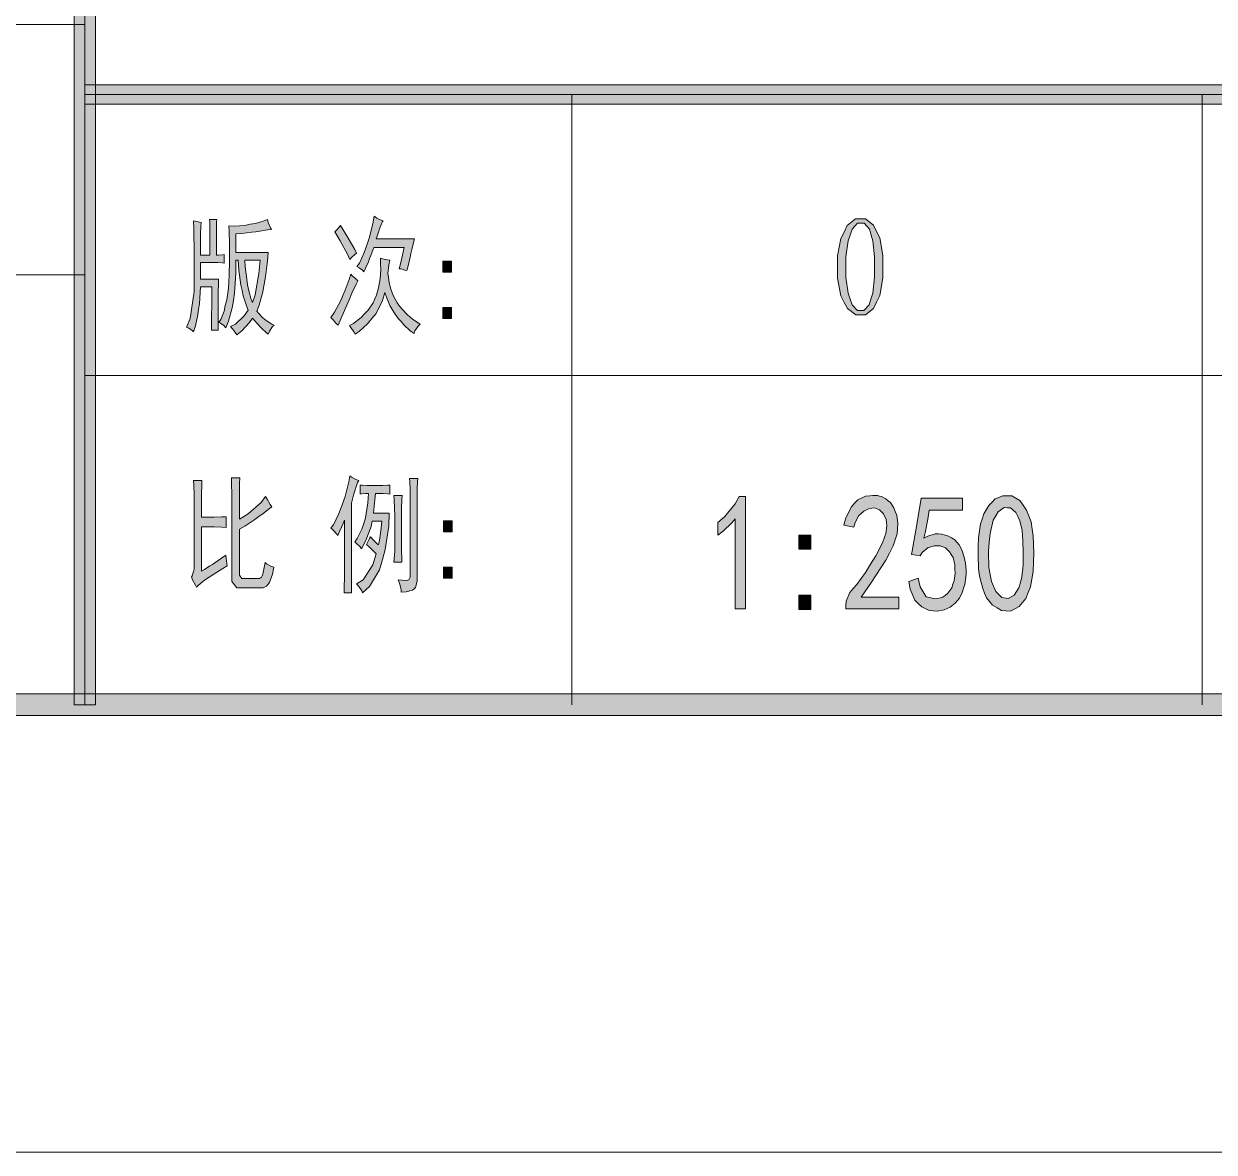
# Model space of a CAD drawing. Header units: millimetres. Extents: x 0 to 414, y 0 to 292.
# Drawn here: x 353.61 to 379.81, y 0 to 24.83 of the extents above; entities that cross this region are included whole.
import ezdxf

# ---------------------------------------------------------------- set-up
doc = ezdxf.new("R2010")
doc.units = ezdxf.units.MM

msp = doc.modelspace()

# ---------------------------------------------------------------- hatches: boundary and pattern name
h = msp.add_hatch(color=0)
h.dxf.hatch_style = 2
h.paths.add_polyline_path([(355.194306, 9.846028), (354.721583, 9.846028), (354.721583, 282.620861), (355.194306, 282.620861)])
h = msp.add_hatch(color=0)
h.dxf.hatch_style = 2
h.paths.add_polyline_path([(354.957944, 23.057556), (354.957944, 23.480889), (404.237472, 23.480889), (404.237472, 23.057556)])
h = msp.add_hatch(color=0)
h.dxf.hatch_style = 2
h.paths.add_polyline_path([(357.515583, 20.457583), (357.508528, 20.369389), (357.501472, 20.203583), (357.501472, 20.125972), (357.501472, 19.737917), (357.709611, 19.737917), (357.709611, 20.260028), (357.709611, 20.32), (357.706083, 20.454056), (357.699028, 20.524611), (357.857778, 20.524611), (357.85425, 20.464639), (357.850722, 20.330583), (357.850722, 20.260028), (357.850722, 19.737917), (357.900111, 19.737917), (357.988306, 19.744972), (358.023583, 19.7485), (358.023583, 19.561528), (357.977722, 19.565056), (357.882472, 19.572111), (357.833083, 19.572111), (357.501472, 19.572111), (357.501472, 19.205222), (357.900111, 19.205222), (357.896583, 19.127611), (357.893056, 18.912417), (357.893056, 18.771306), (357.893056, 18.086917), (357.741361, 18.086917), (357.744889, 18.280944), (357.748417, 18.757194), (357.748417, 19.039417), (357.501472, 19.039417), (357.497944, 18.912417), (357.476778, 18.665472), (357.459139, 18.545528), (357.4415, 18.425583), (357.388583, 18.178639), (357.349778, 18.051639), (357.321556, 18.079861), (357.243944, 18.12925), (357.191028, 18.150417), (357.275694, 18.344444), (357.360361, 18.940639), (357.360361, 19.339278), (357.360361, 19.744972), (357.353306, 20.32), (357.349778, 20.492861), (357.392111, 20.482278), (357.476778, 20.464639)])
h = msp.add_hatch(color=0)
h.paths.add_polyline_path([(358.972556, 20.524611), (358.993722, 20.454056), (359.039583, 20.341167), (359.064278, 20.302361), (358.979611, 20.291778), (358.810278, 20.267083), (358.718556, 20.252972), (358.630361, 20.238861), (358.411639, 20.214167), (358.281111, 20.203583), (358.281111, 19.794361), (358.990194, 19.794361), (358.972556, 19.610917), (358.930222, 19.261667), (358.902, 19.095861), (358.873778, 18.930056), (358.792639, 18.633722), (358.739722, 18.506722), (358.778528, 18.457333), (358.866722, 18.365611), (358.919639, 18.323278), (358.969028, 18.280944), (359.071333, 18.217444), (359.12425, 18.196278), (359.088972, 18.164528), (359.021944, 18.062222), (358.990194, 17.995194), (358.944333, 18.034), (358.852611, 18.122194), (358.80675, 18.168056), (358.760889, 18.217444), (358.683278, 18.305639), (358.648, 18.3515), (358.580972, 18.25625), (358.408111, 18.072806), (358.29875, 17.984611), (358.270528, 18.030472), (358.2035, 18.118667), (358.164694, 18.164528), (358.274056, 18.217444), (358.464556, 18.400889), (358.549222, 18.527889), (358.510417, 18.623139), (358.443389, 18.838333), (358.415167, 18.961806), (358.390472, 19.078222), (358.348139, 19.409833), (358.334028, 19.628556), (358.281111, 19.628556), (358.277583, 19.342806), (358.249361, 18.901833), (358.224667, 18.739556), (358.199972, 18.577278), (358.115306, 18.280944), (358.058861, 18.139833), (358.016528, 18.185694), (357.942444, 18.242139), (357.907167, 18.252722), (357.9495, 18.31975), (358.020056, 18.506722), (358.048278, 18.630194), (358.080028, 18.750139), (358.115306, 19.011194), (358.125889, 19.148778), (358.132944, 19.293417), (358.14, 19.614444), (358.14, 19.794361), (358.14, 19.977806), (358.132944, 20.270611), (358.125889, 20.379972), (358.242306, 20.376444), (358.475139, 20.390556), (358.595083, 20.41525), (358.7115, 20.436417), (358.902, 20.492861)])
h.paths.add_polyline_path([(358.475139, 19.628556), (358.485722, 19.476861), (358.521, 19.205222), (358.538639, 19.085278), (358.566861, 18.95475), (358.619778, 18.760722), (358.648, 18.693694), (358.707972, 18.866556), (358.789111, 19.332222), (358.813806, 19.628556)])
h = msp.add_hatch(color=0)
h.dxf.hatch_style = 2
h.paths.add_polyline_path([(361.519611, 20.492861), (361.5055, 20.475222), (361.466694, 20.387028), (361.442, 20.312944), (361.417306, 20.242389), (361.382028, 20.133028), (361.367917, 20.094222), (362.207528, 20.094222), (362.186361, 20.016611), (362.151083, 19.857861), (362.133444, 19.776722), (362.115806, 19.695583), (362.069944, 19.505083), (362.041722, 19.395722), (361.995861, 19.409833), (361.914722, 19.434528), (361.875917, 19.438056), (361.91825, 19.603861), (361.971167, 19.836694), (361.985278, 19.903722), (361.318528, 19.903722), (361.297361, 19.847278), (361.2515, 19.727333), (361.223278, 19.660306), (361.195056, 19.593278), (361.131556, 19.448639), (361.09275, 19.371028), (361.068056, 19.406306), (360.993972, 19.459222), (360.944583, 19.483917), (360.9975, 19.561528), (361.106861, 19.797889), (361.159778, 19.953111), (361.212694, 20.111861), (361.297361, 20.429361), (361.325583, 20.591639), (361.382028, 20.552833), (361.477278, 20.503444)])
h = msp.add_hatch(color=0)
h.paths.add_polyline_path([(372.025333, 18.422056), (371.9195, 18.422056), (371.739583, 18.559639), (371.669028, 18.697222), (371.594944, 18.838333), (371.520861, 19.229917), (371.520861, 19.483917), (371.520861, 19.720278), (371.591417, 20.101278), (371.661972, 20.245917), (371.732528, 20.390556), (371.912444, 20.535194), (372.025333, 20.535194), (372.131167, 20.535194), (372.307556, 20.397611), (372.378111, 20.260028), (372.448667, 20.118917), (372.519222, 19.730861), (372.519222, 19.483917), (372.519222, 19.236972), (372.448667, 18.845389), (372.378111, 18.704278), (372.307556, 18.563167), (372.131167, 18.422056)])
h.paths.add_polyline_path([(372.025333, 20.439944), (371.958306, 20.439944), (371.841889, 20.309417), (371.796028, 20.178889), (371.750167, 20.048361), (371.704306, 19.702639), (371.704306, 19.483917), (371.704306, 19.254611), (371.750167, 18.898306), (371.796028, 18.771306), (371.841889, 18.644306), (371.958306, 18.517306), (372.025333, 18.517306), (372.095889, 18.517306), (372.212306, 18.644306), (372.251111, 18.771306), (372.293444, 18.898306), (372.335778, 19.254611), (372.335778, 19.483917), (372.335778, 19.702639), (372.296972, 20.048361), (372.258167, 20.178889), (372.219361, 20.309417), (372.102944, 20.439944)])
h = msp.add_hatch(color=0)
h.dxf.hatch_style = 2
h.paths.add_polyline_path([(360.58475, 20.390556), (360.722333, 20.164778), (360.898722, 19.861389), (360.937528, 19.783778), (360.90225, 19.755556), (360.828167, 19.681472), (360.785833, 19.639139), (360.7435, 19.744972), (360.577694, 20.048361), (360.454222, 20.249444), (360.485972, 20.281194), (360.553, 20.35175)])
h = msp.add_hatch(color=0)
h.dxf.hatch_style = 2
h.paths.add_polyline_path([(361.667778, 19.628556), (361.643083, 19.522722), (361.625444, 19.33575), (361.636028, 19.254611), (361.643083, 19.173472), (361.681889, 19.011194), (361.710111, 18.930056), (361.738333, 18.845389), (361.826528, 18.690167), (361.882972, 18.616083), (361.942944, 18.545528), (362.055833, 18.425583), (362.10875, 18.379722), (362.161667, 18.333861), (362.274556, 18.252722), (362.334528, 18.217444), (362.288667, 18.175111), (362.221639, 18.069278), (362.200472, 18.009306), (362.115806, 18.072806), (361.974694, 18.206861), (361.914722, 18.273889), (361.851222, 18.340917), (361.752444, 18.482028), (361.710111, 18.556111), (361.667778, 18.630194), (361.593694, 18.813639), (361.558417, 18.915944), (361.509028, 18.739556), (361.364389, 18.450278), (361.269139, 18.340917), (361.173889, 18.228028), (360.990444, 18.058694), (360.90225, 17.995194), (360.874028, 18.051639), (360.810528, 18.146889), (360.778778, 18.185694), (360.8705, 18.235083), (361.036306, 18.365611), (361.113917, 18.44675), (361.191528, 18.527889), (361.304417, 18.690167), (361.339694, 18.774833), (361.374972, 18.855972), (361.420833, 19.01825), (361.434944, 19.095861), (361.449056, 19.173472), (361.463167, 19.300472), (361.463167, 19.349861), (361.466694, 19.39925), (361.463167, 19.561528), (361.459639, 19.670889), (361.509028, 19.65325), (361.614861, 19.632083)])
h = msp.add_hatch(color=0)
h.dxf.hatch_style = 2
h.paths.add_polyline_path([(363.022444, 19.360444), (362.831944, 19.360444), (362.831944, 19.603861), (363.022444, 19.603861)])
h = msp.add_hatch(color=0)
h.dxf.hatch_style = 2
h.paths.add_polyline_path([(360.962222, 19.173472), (360.926944, 19.099389), (360.835222, 18.898306), (360.778778, 18.767778), (360.718806, 18.63725), (360.595333, 18.3515), (360.528306, 18.196278), (360.4895, 18.235083), (360.411889, 18.31975), (360.369556, 18.362083), (360.450694, 18.485556), (360.581222, 18.725444), (360.630611, 18.845389), (360.683528, 18.965333), (360.77525, 19.201694), (360.810528, 19.318111), (360.83875, 19.282833), (360.916361, 19.212278)])
h = msp.add_hatch(color=0)
h.dxf.hatch_style = 2
h.paths.add_polyline_path([(363.022444, 18.340917), (362.831944, 18.340917), (362.831944, 18.584333), (363.022444, 18.584333)])
h = msp.add_hatch(color=0)
h.dxf.hatch_style = 2
h.paths.add_polyline_path([(357.533222, 14.781389), (357.529694, 14.689667), (357.526167, 14.474472), (357.526167, 14.347472), (357.526167, 13.97), (357.723722, 13.97), (357.804861, 13.97), (357.974194, 13.977056), (358.065917, 13.980583), (358.065917, 13.74775), (357.974194, 13.754806), (357.804861, 13.758333), (357.723722, 13.758333), (357.526167, 13.758333), (357.526167, 12.784667), (357.593194, 12.823472), (357.709611, 12.897556), (357.762528, 12.932833), (357.815444, 12.968111), (357.963611, 13.070417), (358.058861, 13.137444), (358.065917, 13.066889), (358.083556, 12.950472), (358.090611, 12.904611), (357.995361, 12.844639), (357.797806, 12.717639), (357.6955, 12.650611), (357.593194, 12.583583), (357.455611, 12.474222), (357.416806, 12.428361), (357.388583, 12.47775), (357.328611, 12.594167), (357.300389, 12.661194), (357.321556, 12.682361), (357.349778, 12.774083), (357.360361, 12.837583), (357.360361, 14.326306), (357.360361, 14.456833), (357.353306, 14.686139), (357.349778, 14.781389)])
h = msp.add_hatch(color=0)
h.dxf.hatch_style = 2
h.paths.add_polyline_path([(358.365778, 14.834306), (358.36225, 14.717889), (358.358722, 14.495639), (358.358722, 14.393333), (358.358722, 13.927667), (358.55275, 14.047611), (358.8385, 14.298083), (358.930222, 14.425083), (358.9655, 14.365111), (359.036056, 14.252222), (359.071333, 14.202833), (359.021944, 14.164028), (358.880833, 14.054667), (358.785583, 13.987639), (358.693861, 13.917083), (358.478667, 13.775972), (358.358722, 13.705417), (358.358722, 12.774083), (358.358722, 12.696472), (358.408111, 12.618861), (358.4575, 12.618861), (358.771472, 12.618861), (358.803222, 12.618861), (358.845556, 12.650611), (358.859667, 12.682361), (358.873778, 12.717639), (358.905528, 12.862278), (358.923167, 12.971639), (358.954917, 12.943417), (359.050167, 12.894028), (359.113667, 12.872861), (359.085444, 12.721167), (359.021944, 12.534194), (358.990194, 12.495389), (358.954917, 12.456583), (358.884361, 12.417778), (358.849083, 12.417778), (358.408111, 12.417778), (358.29875, 12.417778), (358.189389, 12.555361), (358.189389, 12.696472), (358.189389, 14.347472), (358.189389, 14.470944), (358.185861, 14.714361), (358.182333, 14.834306)])
h = msp.add_hatch(color=0)
h.dxf.hatch_style = 2
h.paths.add_polyline_path([(360.986917, 14.781389), (360.955167, 14.735528), (360.874028, 14.485056), (360.821111, 14.280444), (360.821111, 12.784667), (360.821111, 12.671778), (360.824639, 12.435417), (360.828167, 12.308417), (360.662361, 12.308417), (360.665889, 12.424833), (360.669417, 12.650611), (360.669417, 12.759972), (360.669417, 13.902972), (360.644722, 13.835944), (360.570639, 13.670139), (360.52125, 13.571361), (360.503611, 13.599583), (360.429528, 13.680722), (360.369556, 13.737167), (360.426, 13.804194), (360.545944, 14.054667), (360.6165, 14.241639), (360.683528, 14.428611), (360.768194, 14.746111), (360.785833, 14.880167), (360.821111, 14.851944), (360.919889, 14.802556)])
h = msp.add_hatch(color=0)
h.dxf.hatch_style = 2
h.paths.add_polyline_path([(361.452583, 14.6685), (361.512556, 14.6685), (361.621917, 14.675556), (361.667778, 14.679083), (361.667778, 14.481528), (361.621917, 14.485056), (361.523139, 14.492111), (361.466694, 14.492111), (361.350278, 14.492111), (361.34675, 14.425083), (361.325583, 14.209889), (361.311472, 14.058194), (361.650139, 14.058194), (361.643083, 13.772444), (361.569, 13.260917), (361.5055, 13.038667), (361.442, 12.816417), (361.223278, 12.449528), (361.068056, 12.308417), (361.053944, 12.35075), (360.986917, 12.449528), (360.937528, 12.505972), (361.078639, 12.594167), (361.293833, 12.92225), (361.367917, 13.162139), (361.332639, 13.204472), (361.223278, 13.310306), (361.152722, 13.370278), (361.177417, 13.416139), (361.223278, 13.500806), (361.244444, 13.539611), (361.304417, 13.472583), (361.392611, 13.384389), (361.417306, 13.359694), (361.442, 13.465528), (361.480806, 13.726583), (361.491389, 13.881806), (361.276194, 13.881806), (361.255028, 13.765389), (361.138611, 13.462), (361.043361, 13.2715), (361.011611, 13.317361), (360.937528, 13.394972), (360.895194, 13.426722), (360.951639, 13.504333), (361.053944, 13.705417), (361.09275, 13.832417), (361.135083, 13.955889), (361.184472, 14.2875), (361.195056, 14.492111), (361.131556, 14.492111), (361.043361, 14.485056), (361.018667, 14.481528), (361.018667, 14.679083), (361.061, 14.675556), (361.170361, 14.6685), (361.233861, 14.6685)])
h = msp.add_hatch(color=0)
h.dxf.hatch_style = 2
h.paths.add_polyline_path([(362.281611, 14.823722), (362.274556, 14.756694), (362.2675, 14.587361), (362.2675, 14.481528), (362.2675, 12.682361), (362.2675, 12.565944), (362.232222, 12.424833), (362.200472, 12.396611), (362.165194, 12.368389), (362.024083, 12.329583), (361.91825, 12.319), (361.914722, 12.378972), (361.879444, 12.516556), (361.851222, 12.594167), (361.939417, 12.583583), (362.04525, 12.580056), (362.066417, 12.583583), (362.087583, 12.590639), (362.112278, 12.650611), (362.115806, 12.707056), (362.115806, 14.470944), (362.115806, 14.57325), (362.10875, 14.753167), (362.101694, 14.823722)])
h = msp.add_hatch(color=0)
h.dxf.hatch_style = 2
h.paths.add_polyline_path([(361.942944, 14.44625), (361.932361, 14.368639), (361.925306, 14.153444), (361.925306, 14.015861), (361.925306, 13.370278), (361.925306, 13.23975), (361.928833, 13.045722), (361.932361, 12.982222), (361.7595, 12.982222), (361.766556, 13.045722), (361.777139, 13.232694), (361.777139, 13.359694), (361.777139, 14.026444), (361.770083, 14.153444), (361.763028, 14.365111), (361.7595, 14.44625)])
h = msp.add_hatch(color=0)
h.dxf.hatch_style = 2
h.paths.add_polyline_path([(369.266611, 13.93825), (369.192528, 13.846528), (369.002028, 13.666611), (368.885611, 13.578417), (368.885611, 13.853583), (369.03025, 13.977056), (369.266611, 14.262806), (369.358333, 14.428611), (369.495917, 14.428611), (369.495917, 11.955639), (369.266611, 11.955639)])
h = msp.add_hatch(color=0)
h.dxf.hatch_style = 2
h.paths.add_polyline_path([(371.704306, 12.012083), (371.711361, 12.121444), (371.7925, 12.315472), (371.866583, 12.400139), (371.940667, 12.488333), (372.131167, 12.756444), (372.247583, 12.939889), (372.360472, 13.123333), (372.512167, 13.409083), (372.543917, 13.507861), (372.579194, 13.610167), (372.603889, 13.783028), (372.596833, 13.853583), (372.589778, 13.924139), (372.533333, 14.044083), (372.487472, 14.089944), (372.441611, 14.135806), (372.335778, 14.178139), (372.275806, 14.171083), (372.215833, 14.164028), (372.099417, 14.104056), (372.042972, 14.054667), (371.990056, 14.005278), (371.905389, 13.853583), (371.877167, 13.751278), (371.658444, 13.797139), (371.704306, 13.959417), (371.82425, 14.202833), (371.894806, 14.276917), (371.965361, 14.354528), (372.138222, 14.435667), (372.233472, 14.442722), (372.293444, 14.449778), (372.39575, 14.44625), (372.441611, 14.435667), (372.487472, 14.425083), (372.582722, 14.375694), (372.632111, 14.333361), (372.6815, 14.294556), (372.759111, 14.178139), (372.790861, 14.097), (372.822611, 14.019389), (372.847306, 13.828889), (372.836722, 13.716), (372.829667, 13.606639), (372.741472, 13.338528), (372.660333, 13.183306), (372.579194, 13.028083), (372.26875, 12.544778), (372.039444, 12.213167), (372.868472, 12.213167), (372.868472, 11.955639), (371.704306, 11.955639)])
h = msp.add_hatch(color=0)
h.paths.add_polyline_path([(374.614722, 13.327944), (374.621778, 13.518444), (374.664111, 13.821833), (374.702917, 13.931194), (374.738194, 14.044083), (374.847556, 14.227528), (374.914583, 14.298083), (374.985139, 14.372167), (375.154472, 14.442722), (375.25325, 14.442722), (375.355556, 14.442722), (375.531944, 14.336889), (375.606028, 14.234583), (375.680111, 14.12875), (375.778889, 13.867694), (375.800056, 13.708944), (375.82475, 13.550194), (375.838861, 13.186833), (375.828278, 12.982222), (375.821222, 12.777611), (375.764778, 12.442472), (375.715389, 12.315472), (375.666, 12.184944), (375.517833, 12.005028), (375.422583, 11.955639), (375.323806, 11.902722), (375.129778, 11.916833), (375.031, 11.976806), (374.932222, 12.036778), (374.794639, 12.199056), (374.755833, 12.301361), (374.7135, 12.400139), (374.657056, 12.611806), (374.639417, 12.724694), (374.621778, 12.834056), (374.611194, 13.137444)])
h.paths.add_polyline_path([(374.858139, 13.416139), (374.8405, 13.215056), (374.851083, 12.865806), (374.879306, 12.710583), (374.911056, 12.555361), (375.002778, 12.336639), (375.069806, 12.269611), (375.136833, 12.206111), (375.270889, 12.181417), (375.341444, 12.220222), (375.408472, 12.259028), (375.510778, 12.417778), (375.542528, 12.537722), (375.574278, 12.657667), (375.606028, 12.915194), (375.606028, 13.056306), (375.606028, 13.193889), (375.595444, 13.451417), (375.588389, 13.564306), (375.581333, 13.680722), (375.528417, 13.888861), (375.486083, 13.984111), (375.440222, 14.075833), (375.327333, 14.174611), (375.25325, 14.178139), (375.182694, 14.181667), (375.055694, 14.089944), (375.002778, 13.998222), (374.946333, 13.902972), (374.875778, 13.613694)])
h = msp.add_hatch(color=0)
h.dxf.hatch_style = 2
h.paths.add_polyline_path([(373.291806, 12.629444), (373.334139, 12.435417), (373.471722, 12.220222), (373.5705, 12.199056), (373.66575, 12.177889), (373.8245, 12.202583), (373.884472, 12.248444), (373.944444, 12.297833), (374.032639, 12.417778), (374.057333, 12.495389), (374.085556, 12.569472), (374.106722, 12.738806), (374.103194, 12.830528), (374.099667, 12.925778), (374.060861, 13.084528), (374.022056, 13.148028), (373.986778, 13.211528), (373.891528, 13.299722), (373.835083, 13.320889), (373.775111, 13.342056), (373.648111, 13.342056), (373.574028, 13.320889), (373.503472, 13.299722), (373.383528, 13.197417), (373.337667, 13.119806), (373.143639, 13.148028), (373.154222, 13.190361), (373.263583, 13.81125), (373.362361, 14.386278), (374.272528, 14.386278), (374.272528, 14.125222), (373.535222, 14.125222), (373.507, 13.931194), (373.447028, 13.624278), (373.418806, 13.507861), (373.507, 13.55725), (373.66575, 13.606639), (373.743361, 13.603111), (373.817444, 13.599583), (373.958556, 13.553722), (374.029111, 13.514917), (374.099667, 13.476111), (374.198444, 13.36675), (374.230194, 13.299722), (374.261944, 13.232694), (374.307806, 13.095111), (374.321917, 13.024556), (374.336028, 12.957528), (374.350139, 12.809361), (374.346611, 12.73175), (374.343083, 12.650611), (374.318389, 12.491861), (374.293694, 12.407194), (374.272528, 12.326056), (374.201972, 12.188472), (374.156111, 12.135556), (374.11025, 12.079111), (373.997361, 11.994444), (373.930333, 11.962694), (373.866833, 11.930944), (373.711611, 11.902722), (373.626944, 11.913306), (373.53875, 11.920361), (373.376472, 11.997972), (373.298861, 12.068528), (373.22125, 12.142611), (373.115417, 12.386028), (373.087194, 12.558889)])
h = msp.add_hatch(color=0)
h.dxf.hatch_style = 2
h.paths.add_polyline_path([(363.040083, 13.648972), (362.849583, 13.648972), (362.849583, 13.892389), (363.040083, 13.892389)])
h = msp.add_hatch(color=0)
h.dxf.hatch_style = 2
h.paths.add_polyline_path([(370.93525, 13.264444), (370.670667, 13.264444), (370.670667, 13.578417), (370.93525, 13.578417)])
h = msp.add_hatch(color=0)
h.dxf.hatch_style = 2
h.paths.add_polyline_path([(363.040083, 12.629444), (362.849583, 12.629444), (362.849583, 12.872861), (363.040083, 12.872861)])
h = msp.add_hatch(color=0)
h.dxf.hatch_style = 2
h.paths.add_polyline_path([(370.93525, 11.941528), (370.670667, 11.941528), (370.670667, 12.2555), (370.93525, 12.2555)])
h = msp.add_hatch(color=0)
h.dxf.hatch_style = 2
h.paths.add_polyline_path([(20.976167, 9.609667), (21.448889, 10.085917), (403.997583, 10.085917), (404.473833, 9.609667)])

# ---------------------------------------------------------------- linework, layer by layer
at = {"color": 0, "lineweight": 0}
for points in [[(0, 0), (0, 292.466889), (414.0835, 292.466889), (414.0835, 0)], [(355.194306, 9.846028), (354.721583, 9.846028), (354.721583, 282.620861), (355.194306, 282.620861)], [(354.957944, 23.057556), (354.957944, 23.480889), (404.237472, 23.480889), (404.237472, 23.057556)], [(357.515583, 20.457583), (357.508528, 20.369389), (357.501472, 20.203583), (357.501472, 20.125972), (357.501472, 19.737917), (357.709611, 19.737917), (357.709611, 20.260028), (357.709611, 20.32), (357.706083, 20.454056), (357.699028, 20.524611), (357.857778, 20.524611), (357.85425, 20.464639), (357.850722, 20.330583), (357.850722, 20.260028), (357.850722, 19.737917), (357.900111, 19.737917), (357.988306, 19.744972), (358.023583, 19.7485), (358.023583, 19.561528), (357.977722, 19.565056), (357.882472, 19.572111), (357.833083, 19.572111), (357.501472, 19.572111), (357.501472, 19.205222), (357.900111, 19.205222), (357.896583, 19.127611), (357.893056, 18.912417), (357.893056, 18.771306), (357.893056, 18.086917), (357.741361, 18.086917), (357.744889, 18.280944), (357.748417, 18.757194), (357.748417, 19.039417), (357.501472, 19.039417), (357.497944, 18.912417), (357.476778, 18.665472), (357.459139, 18.545528), (357.4415, 18.425583), (357.388583, 18.178639), (357.349778, 18.051639), (357.321556, 18.079861), (357.243944, 18.12925), (357.191028, 18.150417), (357.275694, 18.344444), (357.360361, 18.940639), (357.360361, 19.339278), (357.360361, 19.744972), (357.353306, 20.32), (357.349778, 20.492861), (357.392111, 20.482278), (357.476778, 20.464639)], [(358.972556, 20.524611), (358.993722, 20.454056), (359.039583, 20.341167), (359.064278, 20.302361), (358.979611, 20.291778), (358.810278, 20.267083), (358.718556, 20.252972), (358.630361, 20.238861), (358.411639, 20.214167), (358.281111, 20.203583), (358.281111, 19.794361), (358.990194, 19.794361), (358.972556, 19.610917), (358.930222, 19.261667), (358.902, 19.095861), (358.873778, 18.930056), (358.792639, 18.633722), (358.739722, 18.506722), (358.778528, 18.457333), (358.866722, 18.365611), (358.919639, 18.323278), (358.969028, 18.280944), (359.071333, 18.217444), (359.12425, 18.196278), (359.088972, 18.164528), (359.021944, 18.062222), (358.990194, 17.995194), (358.944333, 18.034), (358.852611, 18.122194), (358.80675, 18.168056), (358.760889, 18.217444), (358.683278, 18.305639), (358.648, 18.3515), (358.580972, 18.25625), (358.408111, 18.072806), (358.29875, 17.984611), (358.270528, 18.030472), (358.2035, 18.118667), (358.164694, 18.164528), (358.274056, 18.217444), (358.464556, 18.400889), (358.549222, 18.527889), (358.510417, 18.623139), (358.443389, 18.838333), (358.415167, 18.961806), (358.390472, 19.078222), (358.348139, 19.409833), (358.334028, 19.628556), (358.281111, 19.628556), (358.277583, 19.342806), (358.249361, 18.901833), (358.224667, 18.739556), (358.199972, 18.577278), (358.115306, 18.280944), (358.058861, 18.139833), (358.016528, 18.185694), (357.942444, 18.242139), (357.907167, 18.252722), (357.9495, 18.31975), (358.020056, 18.506722), (358.048278, 18.630194), (358.080028, 18.750139), (358.115306, 19.011194), (358.125889, 19.148778), (358.132944, 19.293417), (358.14, 19.614444), (358.14, 19.794361), (358.14, 19.977806), (358.132944, 20.270611), (358.125889, 20.379972), (358.242306, 20.376444), (358.475139, 20.390556), (358.595083, 20.41525), (358.7115, 20.436417), (358.902, 20.492861)], [(361.519611, 20.492861), (361.5055, 20.475222), (361.466694, 20.387028), (361.442, 20.312944), (361.417306, 20.242389), (361.382028, 20.133028), (361.367917, 20.094222), (362.207528, 20.094222), (362.186361, 20.016611), (362.151083, 19.857861), (362.133444, 19.776722), (362.115806, 19.695583), (362.069944, 19.505083), (362.041722, 19.395722), (361.995861, 19.409833), (361.914722, 19.434528), (361.875917, 19.438056), (361.91825, 19.603861), (361.971167, 19.836694), (361.985278, 19.903722), (361.318528, 19.903722), (361.297361, 19.847278), (361.2515, 19.727333), (361.223278, 19.660306), (361.195056, 19.593278), (361.131556, 19.448639), (361.09275, 19.371028), (361.068056, 19.406306), (360.993972, 19.459222), (360.944583, 19.483917), (360.9975, 19.561528), (361.106861, 19.797889), (361.159778, 19.953111), (361.212694, 20.111861), (361.297361, 20.429361), (361.325583, 20.591639), (361.382028, 20.552833), (361.477278, 20.503444)], [(372.025333, 18.422056), (371.9195, 18.422056), (371.739583, 18.559639), (371.669028, 18.697222), (371.594944, 18.838333), (371.520861, 19.229917), (371.520861, 19.483917), (371.520861, 19.720278), (371.591417, 20.101278), (371.661972, 20.245917), (371.732528, 20.390556), (371.912444, 20.535194), (372.025333, 20.535194), (372.131167, 20.535194), (372.307556, 20.397611), (372.378111, 20.260028), (372.448667, 20.118917), (372.519222, 19.730861), (372.519222, 19.483917), (372.519222, 19.236972), (372.448667, 18.845389), (372.378111, 18.704278), (372.307556, 18.563167), (372.131167, 18.422056)], [(372.025333, 20.439944), (371.958306, 20.439944), (371.841889, 20.309417), (371.796028, 20.178889), (371.750167, 20.048361), (371.704306, 19.702639), (371.704306, 19.483917), (371.704306, 19.254611), (371.750167, 18.898306), (371.796028, 18.771306), (371.841889, 18.644306), (371.958306, 18.517306), (372.025333, 18.517306), (372.095889, 18.517306), (372.212306, 18.644306), (372.251111, 18.771306), (372.293444, 18.898306), (372.335778, 19.254611), (372.335778, 19.483917), (372.335778, 19.702639), (372.296972, 20.048361), (372.258167, 20.178889), (372.219361, 20.309417), (372.102944, 20.439944)], [(360.58475, 20.390556), (360.722333, 20.164778), (360.898722, 19.861389), (360.937528, 19.783778), (360.90225, 19.755556), (360.828167, 19.681472), (360.785833, 19.639139), (360.7435, 19.744972), (360.577694, 20.048361), (360.454222, 20.249444), (360.485972, 20.281194), (360.553, 20.35175)], [(361.667778, 19.628556), (361.643083, 19.522722), (361.625444, 19.33575), (361.636028, 19.254611), (361.643083, 19.173472), (361.681889, 19.011194), (361.710111, 18.930056), (361.738333, 18.845389), (361.826528, 18.690167), (361.882972, 18.616083), (361.942944, 18.545528), (362.055833, 18.425583), (362.10875, 18.379722), (362.161667, 18.333861), (362.274556, 18.252722), (362.334528, 18.217444), (362.288667, 18.175111), (362.221639, 18.069278), (362.200472, 18.009306), (362.115806, 18.072806), (361.974694, 18.206861), (361.914722, 18.273889), (361.851222, 18.340917), (361.752444, 18.482028), (361.710111, 18.556111), (361.667778, 18.630194), (361.593694, 18.813639), (361.558417, 18.915944), (361.509028, 18.739556), (361.364389, 18.450278), (361.269139, 18.340917), (361.173889, 18.228028), (360.990444, 18.058694), (360.90225, 17.995194), (360.874028, 18.051639), (360.810528, 18.146889), (360.778778, 18.185694), (360.8705, 18.235083), (361.036306, 18.365611), (361.113917, 18.44675), (361.191528, 18.527889), (361.304417, 18.690167), (361.339694, 18.774833), (361.374972, 18.855972), (361.420833, 19.01825), (361.434944, 19.095861), (361.449056, 19.173472), (361.463167, 19.300472), (361.463167, 19.349861), (361.466694, 19.39925), (361.463167, 19.561528), (361.459639, 19.670889), (361.509028, 19.65325), (361.614861, 19.632083)], [(358.475139, 19.628556), (358.485722, 19.476861), (358.521, 19.205222), (358.538639, 19.085278), (358.566861, 18.95475), (358.619778, 18.760722), (358.648, 18.693694), (358.707972, 18.866556), (358.789111, 19.332222), (358.813806, 19.628556)], [(363.022444, 19.360444), (362.831944, 19.360444), (362.831944, 19.603861), (363.022444, 19.603861)], [(360.962222, 19.173472), (360.926944, 19.099389), (360.835222, 18.898306), (360.778778, 18.767778), (360.718806, 18.63725), (360.595333, 18.3515), (360.528306, 18.196278), (360.4895, 18.235083), (360.411889, 18.31975), (360.369556, 18.362083), (360.450694, 18.485556), (360.581222, 18.725444), (360.630611, 18.845389), (360.683528, 18.965333), (360.77525, 19.201694), (360.810528, 19.318111), (360.83875, 19.282833), (360.916361, 19.212278)], [(363.022444, 18.340917), (362.831944, 18.340917), (362.831944, 18.584333), (363.022444, 18.584333)], [(357.533222, 14.781389), (357.529694, 14.689667), (357.526167, 14.474472), (357.526167, 14.347472), (357.526167, 13.97), (357.723722, 13.97), (357.804861, 13.97), (357.974194, 13.977056), (358.065917, 13.980583), (358.065917, 13.74775), (357.974194, 13.754806), (357.804861, 13.758333), (357.723722, 13.758333), (357.526167, 13.758333), (357.526167, 12.784667), (357.593194, 12.823472), (357.709611, 12.897556), (357.762528, 12.932833), (357.815444, 12.968111), (357.963611, 13.070417), (358.058861, 13.137444), (358.065917, 13.066889), (358.083556, 12.950472), (358.090611, 12.904611), (357.995361, 12.844639), (357.797806, 12.717639), (357.6955, 12.650611), (357.593194, 12.583583), (357.455611, 12.474222), (357.416806, 12.428361), (357.388583, 12.47775), (357.328611, 12.594167), (357.300389, 12.661194), (357.321556, 12.682361), (357.349778, 12.774083), (357.360361, 12.837583), (357.360361, 14.326306), (357.360361, 14.456833), (357.353306, 14.686139), (357.349778, 14.781389)], [(358.365778, 14.834306), (358.36225, 14.717889), (358.358722, 14.495639), (358.358722, 14.393333), (358.358722, 13.927667), (358.55275, 14.047611), (358.8385, 14.298083), (358.930222, 14.425083), (358.9655, 14.365111), (359.036056, 14.252222), (359.071333, 14.202833), (359.021944, 14.164028), (358.880833, 14.054667), (358.785583, 13.987639), (358.693861, 13.917083), (358.478667, 13.775972), (358.358722, 13.705417), (358.358722, 12.774083), (358.358722, 12.696472), (358.408111, 12.618861), (358.4575, 12.618861), (358.771472, 12.618861), (358.803222, 12.618861), (358.845556, 12.650611), (358.859667, 12.682361), (358.873778, 12.717639), (358.905528, 12.862278), (358.923167, 12.971639), (358.954917, 12.943417), (359.050167, 12.894028), (359.113667, 12.872861), (359.085444, 12.721167), (359.021944, 12.534194), (358.990194, 12.495389), (358.954917, 12.456583), (358.884361, 12.417778), (358.849083, 12.417778), (358.408111, 12.417778), (358.29875, 12.417778), (358.189389, 12.555361), (358.189389, 12.696472), (358.189389, 14.347472), (358.189389, 14.470944), (358.185861, 14.714361), (358.182333, 14.834306)], [(360.986917, 14.781389), (360.955167, 14.735528), (360.874028, 14.485056), (360.821111, 14.280444), (360.821111, 12.784667), (360.821111, 12.671778), (360.824639, 12.435417), (360.828167, 12.308417), (360.662361, 12.308417), (360.665889, 12.424833), (360.669417, 12.650611), (360.669417, 12.759972), (360.669417, 13.902972), (360.644722, 13.835944), (360.570639, 13.670139), (360.52125, 13.571361), (360.503611, 13.599583), (360.429528, 13.680722), (360.369556, 13.737167), (360.426, 13.804194), (360.545944, 14.054667), (360.6165, 14.241639), (360.683528, 14.428611), (360.768194, 14.746111), (360.785833, 14.880167), (360.821111, 14.851944), (360.919889, 14.802556)], [(361.452583, 14.6685), (361.512556, 14.6685), (361.621917, 14.675556), (361.667778, 14.679083), (361.667778, 14.481528), (361.621917, 14.485056), (361.523139, 14.492111), (361.466694, 14.492111), (361.350278, 14.492111), (361.34675, 14.425083), (361.325583, 14.209889), (361.311472, 14.058194), (361.650139, 14.058194), (361.643083, 13.772444), (361.569, 13.260917), (361.5055, 13.038667), (361.442, 12.816417), (361.223278, 12.449528), (361.068056, 12.308417), (361.053944, 12.35075), (360.986917, 12.449528), (360.937528, 12.505972), (361.078639, 12.594167), (361.293833, 12.92225), (361.367917, 13.162139), (361.332639, 13.204472), (361.223278, 13.310306), (361.152722, 13.370278), (361.177417, 13.416139), (361.223278, 13.500806), (361.244444, 13.539611), (361.304417, 13.472583), (361.392611, 13.384389), (361.417306, 13.359694), (361.442, 13.465528), (361.480806, 13.726583), (361.491389, 13.881806), (361.276194, 13.881806), (361.255028, 13.765389), (361.138611, 13.462), (361.043361, 13.2715), (361.011611, 13.317361), (360.937528, 13.394972), (360.895194, 13.426722), (360.951639, 13.504333), (361.053944, 13.705417), (361.09275, 13.832417), (361.135083, 13.955889), (361.184472, 14.2875), (361.195056, 14.492111), (361.131556, 14.492111), (361.043361, 14.485056), (361.018667, 14.481528), (361.018667, 14.679083), (361.061, 14.675556), (361.170361, 14.6685), (361.233861, 14.6685)], [(362.281611, 14.823722), (362.274556, 14.756694), (362.2675, 14.587361), (362.2675, 14.481528), (362.2675, 12.682361), (362.2675, 12.565944), (362.232222, 12.424833), (362.200472, 12.396611), (362.165194, 12.368389), (362.024083, 12.329583), (361.91825, 12.319), (361.914722, 12.378972), (361.879444, 12.516556), (361.851222, 12.594167), (361.939417, 12.583583), (362.04525, 12.580056), (362.066417, 12.583583), (362.087583, 12.590639), (362.112278, 12.650611), (362.115806, 12.707056), (362.115806, 14.470944), (362.115806, 14.57325), (362.10875, 14.753167), (362.101694, 14.823722)], [(361.942944, 14.44625), (361.932361, 14.368639), (361.925306, 14.153444), (361.925306, 14.015861), (361.925306, 13.370278), (361.925306, 13.23975), (361.928833, 13.045722), (361.932361, 12.982222), (361.7595, 12.982222), (361.766556, 13.045722), (361.777139, 13.232694), (361.777139, 13.359694), (361.777139, 14.026444), (361.770083, 14.153444), (361.763028, 14.365111), (361.7595, 14.44625)], [(369.266611, 13.93825), (369.192528, 13.846528), (369.002028, 13.666611), (368.885611, 13.578417), (368.885611, 13.853583), (369.03025, 13.977056), (369.266611, 14.262806), (369.358333, 14.428611), (369.495917, 14.428611), (369.495917, 11.955639), (369.266611, 11.955639)], [(371.704306, 12.012083), (371.711361, 12.121444), (371.7925, 12.315472), (371.866583, 12.400139), (371.940667, 12.488333), (372.131167, 12.756444), (372.247583, 12.939889), (372.360472, 13.123333), (372.512167, 13.409083), (372.543917, 13.507861), (372.579194, 13.610167), (372.603889, 13.783028), (372.596833, 13.853583), (372.589778, 13.924139), (372.533333, 14.044083), (372.487472, 14.089944), (372.441611, 14.135806), (372.335778, 14.178139), (372.275806, 14.171083), (372.215833, 14.164028), (372.099417, 14.104056), (372.042972, 14.054667), (371.990056, 14.005278), (371.905389, 13.853583), (371.877167, 13.751278), (371.658444, 13.797139), (371.704306, 13.959417), (371.82425, 14.202833), (371.894806, 14.276917), (371.965361, 14.354528), (372.138222, 14.435667), (372.233472, 14.442722), (372.293444, 14.449778), (372.39575, 14.44625), (372.441611, 14.435667), (372.487472, 14.425083), (372.582722, 14.375694), (372.632111, 14.333361), (372.6815, 14.294556), (372.759111, 14.178139), (372.790861, 14.097), (372.822611, 14.019389), (372.847306, 13.828889), (372.836722, 13.716), (372.829667, 13.606639), (372.741472, 13.338528), (372.660333, 13.183306), (372.579194, 13.028083), (372.26875, 12.544778), (372.039444, 12.213167), (372.868472, 12.213167), (372.868472, 11.955639), (371.704306, 11.955639)], [(374.614722, 13.327944), (374.621778, 13.518444), (374.664111, 13.821833), (374.702917, 13.931194), (374.738194, 14.044083), (374.847556, 14.227528), (374.914583, 14.298083), (374.985139, 14.372167), (375.154472, 14.442722), (375.25325, 14.442722), (375.355556, 14.442722), (375.531944, 14.336889), (375.606028, 14.234583), (375.680111, 14.12875), (375.778889, 13.867694), (375.800056, 13.708944), (375.82475, 13.550194), (375.838861, 13.186833), (375.828278, 12.982222), (375.821222, 12.777611), (375.764778, 12.442472), (375.715389, 12.315472), (375.666, 12.184944), (375.517833, 12.005028), (375.422583, 11.955639), (375.323806, 11.902722), (375.129778, 11.916833), (375.031, 11.976806), (374.932222, 12.036778), (374.794639, 12.199056), (374.755833, 12.301361), (374.7135, 12.400139), (374.657056, 12.611806), (374.639417, 12.724694), (374.621778, 12.834056), (374.611194, 13.137444)], [(373.291806, 12.629444), (373.334139, 12.435417), (373.471722, 12.220222), (373.5705, 12.199056), (373.66575, 12.177889), (373.8245, 12.202583), (373.884472, 12.248444), (373.944444, 12.297833), (374.032639, 12.417778), (374.057333, 12.495389), (374.085556, 12.569472), (374.106722, 12.738806), (374.103194, 12.830528), (374.099667, 12.925778), (374.060861, 13.084528), (374.022056, 13.148028), (373.986778, 13.211528), (373.891528, 13.299722), (373.835083, 13.320889), (373.775111, 13.342056), (373.648111, 13.342056), (373.574028, 13.320889), (373.503472, 13.299722), (373.383528, 13.197417), (373.337667, 13.119806), (373.143639, 13.148028), (373.154222, 13.190361), (373.263583, 13.81125), (373.362361, 14.386278), (374.272528, 14.386278), (374.272528, 14.125222), (373.535222, 14.125222), (373.507, 13.931194), (373.447028, 13.624278), (373.418806, 13.507861), (373.507, 13.55725), (373.66575, 13.606639), (373.743361, 13.603111), (373.817444, 13.599583), (373.958556, 13.553722), (374.029111, 13.514917), (374.099667, 13.476111), (374.198444, 13.36675), (374.230194, 13.299722), (374.261944, 13.232694), (374.307806, 13.095111), (374.321917, 13.024556), (374.336028, 12.957528), (374.350139, 12.809361), (374.346611, 12.73175), (374.343083, 12.650611), (374.318389, 12.491861), (374.293694, 12.407194), (374.272528, 12.326056), (374.201972, 12.188472), (374.156111, 12.135556), (374.11025, 12.079111), (373.997361, 11.994444), (373.930333, 11.962694), (373.866833, 11.930944), (373.711611, 11.902722), (373.626944, 11.913306), (373.53875, 11.920361), (373.376472, 11.997972), (373.298861, 12.068528), (373.22125, 12.142611), (373.115417, 12.386028), (373.087194, 12.558889)], [(374.858139, 13.416139), (374.8405, 13.215056), (374.851083, 12.865806), (374.879306, 12.710583), (374.911056, 12.555361), (375.002778, 12.336639), (375.069806, 12.269611), (375.136833, 12.206111), (375.270889, 12.181417), (375.341444, 12.220222), (375.408472, 12.259028), (375.510778, 12.417778), (375.542528, 12.537722), (375.574278, 12.657667), (375.606028, 12.915194), (375.606028, 13.056306), (375.606028, 13.193889), (375.595444, 13.451417), (375.588389, 13.564306), (375.581333, 13.680722), (375.528417, 13.888861), (375.486083, 13.984111), (375.440222, 14.075833), (375.327333, 14.174611), (375.25325, 14.178139), (375.182694, 14.181667), (375.055694, 14.089944), (375.002778, 13.998222), (374.946333, 13.902972), (374.875778, 13.613694)], [(363.040083, 13.648972), (362.849583, 13.648972), (362.849583, 13.892389), (363.040083, 13.892389)], [(370.93525, 13.264444), (370.670667, 13.264444), (370.670667, 13.578417), (370.93525, 13.578417)], [(363.040083, 12.629444), (362.849583, 12.629444), (362.849583, 12.872861), (363.040083, 12.872861)], [(370.93525, 11.941528), (370.670667, 11.941528), (370.670667, 12.2555), (370.93525, 12.2555)], [(20.976167, 9.609667), (21.448889, 10.085917), (403.997583, 10.085917), (404.473833, 9.609667)]]:
    msp.add_lwpolyline(points, close=True, dxfattribs=at)
for points in [[(354.957944, 9.846028), (354.957944, 68.932778)], [(281.975278, 24.814389), (354.957944, 24.814389)], [(404.237472, 23.269222), (354.957944, 23.269222)], [(365.671806, 23.269222), (365.671806, 9.846028)], [(379.5395, 23.269222), (379.5395, 9.846028)], [(281.975278, 19.300472), (354.957944, 19.300472)], [(354.957944, 17.088556), (404.237472, 17.088556)]]:
    msp.add_lwpolyline(points, dxfattribs=at)

doc.saveas('drawing.dxf')
